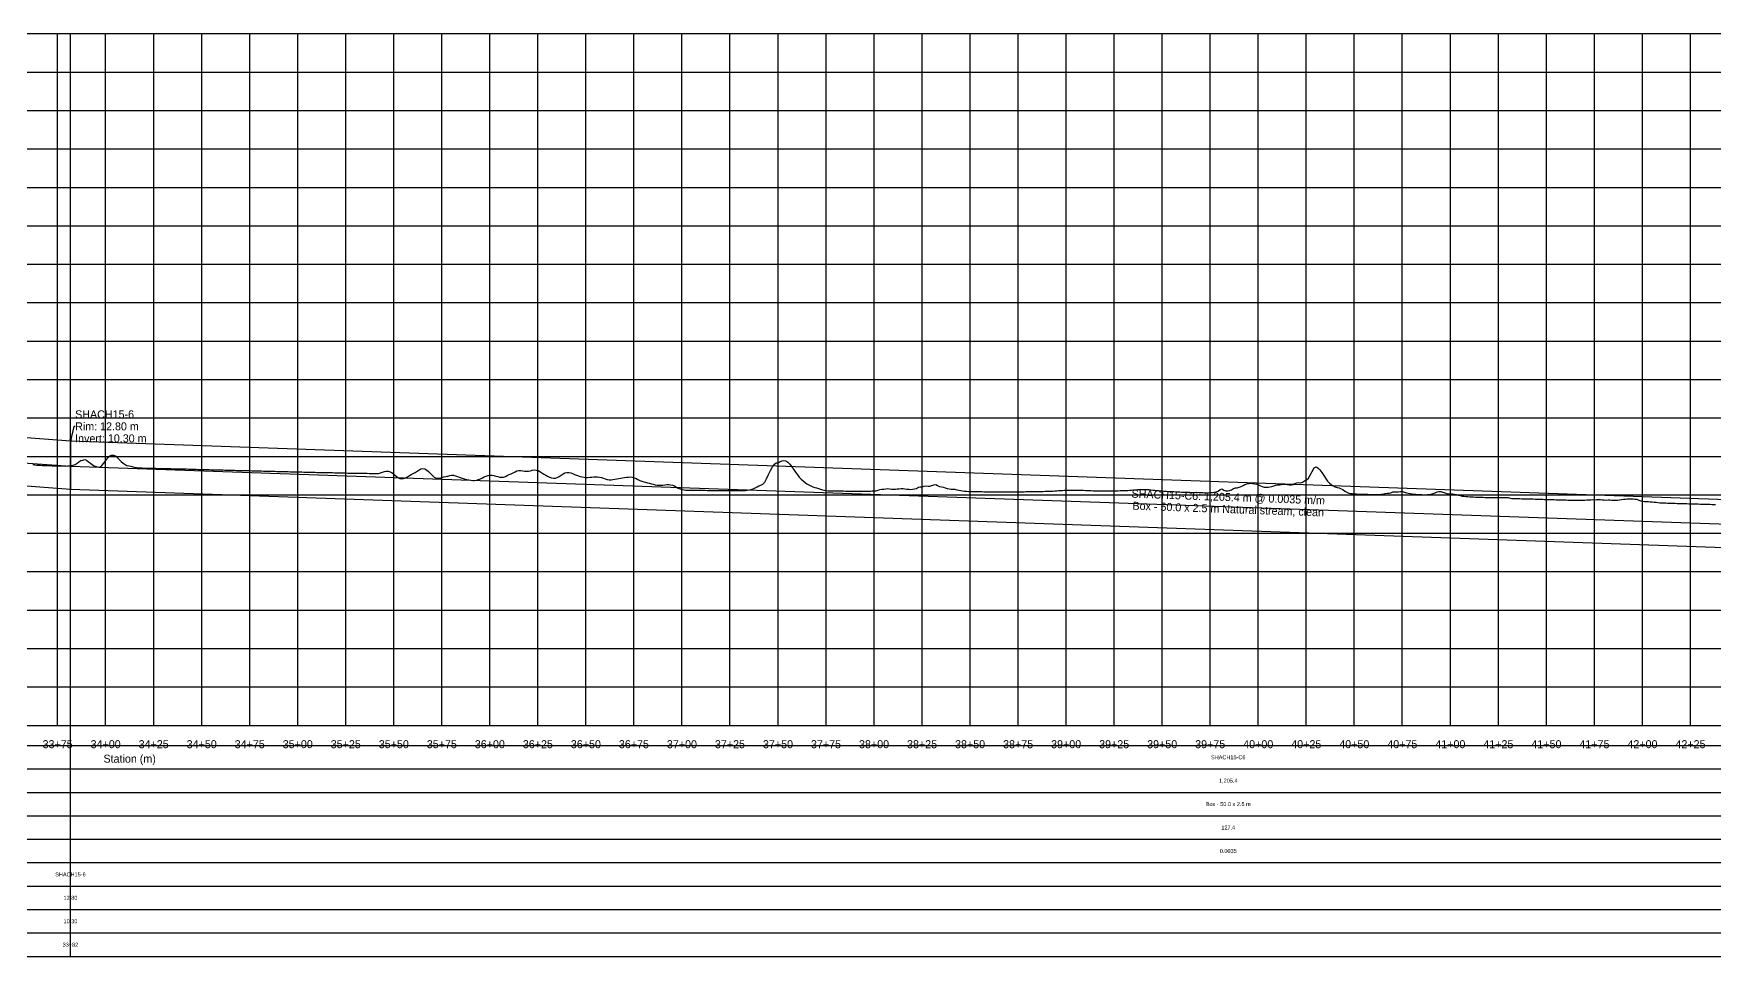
# Model space of a CAD drawing. Extents: x -64 to 6846, y -140 to 342.
# Drawn here: x 3362 to 4237, y -140 to 340 of the extents above; entities that cross this region are included whole.
import ezdxf
from ezdxf.enums import TextEntityAlignment as Align

# ---------------------------------------------------------------- set-up
doc = ezdxf.new("R2010")
doc.units = 0
for name, color, linetype in [('Annotation', 7, 'Continuous'), ('Annotation_Table', 254, 'Continuous'), ('Crown', 7, 'Continuous'), ('Grid', 254, 'Continuous'), ('Grid_Text', 7, 'Continuous'), ('Ground_Elevation', 3, 'Continuous'), ('Hydraulic_Grade', 5, 'Continuous'), ('Invert', 7, 'Continuous'), ('Structure', 7, 'Continuous')]:
    doc.layers.add(name, color=color, linetype=linetype)

msp = doc.modelspace()

# ---------------------------------------------------------------- linework, layer by layer
at = {"layer": 'Annotation', "color": 0}
msp.add_lwpolyline([(3384.12, 135.62), (3383.38, 135.62), (3381.68, 128)], dxfattribs=at)
msp.add_lwpolyline([(3381.68, 128), (3381.48, 128.98), (3382.27, 128.8)], close=True, dxfattribs=at)
at = {"layer": 'Annotation_Table', "color": 254}
for points in [[(3381.68, -140.21), (3381.68, 340)], [(-25, -30.48), (6824.95, -30.48)], [(-25, -42.67), (6824.95, -42.67)], [(-25, -54.86), (6824.95, -54.86)], [(-25, -67.06), (6824.95, -67.06)], [(-25, -79.25), (6824.95, -79.25)], [(-25, -91.44), (6824.95, -91.44)], [(-25, -103.63), (6824.95, -103.63)], [(-25, -115.82), (6824.95, -115.82)], [(-25, -128.02), (6824.95, -128.02)], [(-25, -140.21), (6824.95, -140.21)]]:
    msp.add_lwpolyline(points, dxfattribs=at)
at = {"layer": 'Crown', "color": 0}
for points in [[(2881.68, 165.98), (3381.68, 128)], [(3381.68, 128), (3381.68, 128)], [(3381.68, 128), (4587.09, 85.35)]]:
    msp.add_lwpolyline(points, dxfattribs=at)
at = {"layer": 'Grid', "color": 254}
for points in [[(-25, 340), (6825, 340)], [(3375, -20), (3375, 340)], [(3400, -20), (3400, 340)], [(3425, -20), (3425, 340)], [(3450, -20), (3450, 340)], [(3475, -20), (3475, 340)], [(3500, -20), (3500, 340)], [(3525, -20), (3525, 340)], [(3550, -20), (3550, 340)], [(3575, -20), (3575, 340)], [(3600, -20), (3600, 340)], [(3625, -20), (3625, 340)], [(3650, -20), (3650, 340)], [(3675, -20), (3675, 340)], [(3700, -20), (3700, 340)], [(3725, -20), (3725, 340)], [(3750, -20), (3750, 340)], [(3775, -20), (3775, 340)], [(3800, -20), (3800, 340)], [(3825, -20), (3825, 340)], [(3850, -20), (3850, 340)], [(3875, -20), (3875, 340)], [(3900, -20), (3900, 340)], [(3925, -20), (3925, 340)], [(3950, -20), (3950, 340)], [(3975, -20), (3975, 340)], [(4000, -20), (4000, 340)], [(4025, -20), (4025, 340)], [(4050, -20), (4050, 340)], [(4075, -20), (4075, 340)], [(4100, -20), (4100, 340)], [(4125, -20), (4125, 340)], [(4150, -20), (4150, 340)], [(4175, -20), (4175, 340)], [(4200, -20), (4200, 340)], [(4225, -20), (4225, 340)], [(-25, 320), (6825, 320)], [(-25, 300), (6825, 300)], [(-25, 280), (6825, 280)], [(-25, 260), (6825, 260)], [(-25, 240), (6825, 240)], [(-25, 220), (6825, 220)], [(-25, 200), (6825, 200)], [(-25, 180), (6825, 180)], [(-25, 160), (6825, 160)], [(-25, 140), (6825, 140)], [(-25, 120), (6825, 120)], [(-25, 100), (6825, 100)], [(-25, 80), (6825, 80)], [(-25, 60), (6825, 60)], [(-25, 40), (6825, 40)], [(-25, 20), (6825, 20)], [(-25, 0), (6825, 0)], [(-25, -20), (6825, -20)]]:
    msp.add_lwpolyline(points, dxfattribs=at)
at = {"layer": 'Ground_Elevation', "color": 3}
msp.add_lwpolyline([(3362.09, 115.8), (3363.09, 115.67), (3364.09, 115.49), (3365.09, 115.4), (3366.09, 115.37), (3367.09, 115.31), (3368.09, 115.27), (3369.09, 115.23), (3370.09, 115.2), (3371.09, 115.17), (3372.09, 115.15), (3373.09, 115.13), (3374.09, 115.1), (3375.09, 115.07), (3376.09, 115.05), (3377.09, 115.02), (3378.09, 115), (3379.09, 114.98), (3380.09, 114.99), (3381.09, 115.14), (3382.09, 115.32), (3383.09, 115.46), (3384.09, 115.77), (3385.09, 116.45), (3386.09, 117.23), (3387.09, 117.78), (3388.09, 118.1), (3389.09, 118.32), (3390.09, 117.98), (3391.09, 117.23), (3392.09, 116.41), (3393.09, 115.68), (3394.09, 115.14), (3395.09, 114.67), (3396.09, 114.38), (3397.09, 114.54), (3398.09, 115.26), (3399.09, 116.44), (3400.09, 117.85), (3401.09, 119.23), (3402.09, 120.28), (3403.09, 120.67), (3404.09, 120.69), (3405.09, 120.36), (3406.09, 119.28), (3407.09, 118.34), (3408.09, 117.41), (3409.09, 116.48), (3410.09, 115.83), (3411.09, 115.3), (3412.09, 115.03), (3413.09, 114.84), (3414.09, 114.57), (3415.09, 114.3), (3416.09, 114.18), (3417.09, 114.1), (3418.09, 114.01), (3419.09, 113.98), (3420.09, 113.94), (3421.09, 113.92), (3422.09, 113.9), (3423.09, 113.87), (3424.09, 113.84), (3425.09, 113.82), (3426.09, 113.79), (3427.09, 113.77), (3428.09, 113.74), (3429.09, 113.72), (3430.09, 113.7), (3431.09, 113.67), (3432.09, 113.65), (3433.09, 113.62), (3434.09, 113.61), (3435.09, 113.6), (3436.09, 113.58), (3437.09, 113.55), (3438.09, 113.51), (3439.09, 113.49), (3440.09, 113.47), (3441.09, 113.45), (3442.09, 113.43), (3443.09, 113.41), (3444.09, 113.38), (3445.09, 113.34), (3446.09, 113.3), (3447.09, 113.27), (3448.09, 113.24), (3449.09, 113.21), (3450.09, 113.19), (3451.09, 113.17), (3452.09, 113.14), (3453.09, 113.11), (3454.09, 113.09), (3455.09, 113.06), (3456.09, 113.04), (3457.09, 113.02), (3458.09, 112.99), (3459.09, 112.96), (3460.09, 112.94), (3461.09, 112.91), (3462.09, 112.89), (3463.09, 112.86), (3464.09, 112.84), (3465.09, 112.81), (3466.09, 112.79), (3467.09, 112.76), (3468.09, 112.73), (3469.09, 112.71), (3470.09, 112.68), (3471.09, 112.66), (3472.09, 112.64), (3473.09, 112.61), (3474.09, 112.58), (3475.09, 112.56), (3476.09, 112.53), (3477.09, 112.51), (3478.09, 112.48), (3479.09, 112.46), (3480.09, 112.43), (3481.09, 112.4), (3482.09, 112.38), (3483.09, 112.35), (3484.09, 112.33), (3485.09, 112.31), (3486.09, 112.28), (3487.09, 112.25), (3488.09, 112.23), (3489.09, 112.2), (3490.09, 112.17), (3491.09, 112.15), (3492.09, 112.12), (3493.09, 112.12), (3494.09, 112.08), (3495.09, 112.05), (3496.09, 112.03), (3497.09, 112), (3498.09, 111.97), (3499.09, 111.95), (3500.09, 111.92), (3501.09, 111.89), (3502.09, 111.87), (3503.09, 111.85), (3504.09, 111.82), (3505.09, 111.8), (3506.09, 111.77), (3507.09, 111.75), (3508.09, 111.72), (3509.09, 111.7), (3510.09, 111.69), (3511.09, 111.67), (3512.09, 111.68), (3513.09, 111.64), (3514.09, 111.65), (3515.09, 111.62), (3516.09, 111.63), (3517.09, 111.6), (3518.09, 111.57), (3519.09, 111.51), (3520.09, 111.47), (3521.09, 111.44), (3522.09, 111.42), (3523.09, 111.41), (3524.09, 111.39), (3525.09, 111.36), (3526.09, 111.33), (3527.09, 111.33), (3528.09, 111.32), (3529.09, 111.32), (3530.09, 111.31), (3531.09, 111.33), (3532.09, 111.32), (3533.09, 111.28), (3534.09, 111.25), (3535.09, 111.23), (3536.09, 111.2), (3537.09, 111.15), (3538.09, 111.08), (3539.09, 111.05), (3540.09, 111.03), (3541.09, 111.08), (3542.09, 111.17), (3543.09, 111.41), (3544.09, 111.84), (3545.09, 112.14), (3546.09, 112.29), (3547.09, 112.24), (3548.09, 111.98), (3549.09, 111.47), (3550.09, 110.74), (3551.09, 109.86), (3552.09, 109.07), (3553.09, 108.52), (3554.09, 108.38), (3555.09, 108.51), (3556.09, 108.89), (3557.09, 109.38), (3558.09, 109.97), (3559.09, 110.52), (3560.09, 111.09), (3561.09, 111.64), (3562.09, 112.27), (3563.09, 112.9), (3564.09, 113.46), (3565.09, 113.7), (3566.09, 113.57), (3567.09, 112.98), (3568.09, 112.16), (3569.09, 111.12), (3570.09, 110.05), (3571.09, 109.18), (3572.09, 108.65), (3573.09, 108.57), (3574.09, 108.69), (3575.09, 109.01), (3576.09, 109.29), (3577.09, 109.54), (3578.09, 109.77), (3579.09, 110.04), (3580.09, 110.23), (3581.09, 110.19), (3582.09, 109.95), (3583.09, 109.52), (3584.09, 109.11), (3585.09, 108.78), (3586.09, 108.43), (3587.09, 108.12), (3588.09, 107.91), (3589.09, 107.71), (3590.09, 107.57), (3591.09, 107.5), (3592.09, 107.48), (3593.09, 107.6), (3594.09, 107.88), (3595.09, 108.29), (3596.09, 108.81), (3597.09, 109.35), (3598.09, 109.78), (3599.09, 110.05), (3600.09, 110.18), (3601.09, 110.17), (3602.09, 110.03), (3603.09, 109.77), (3604.09, 109.48), (3605.09, 109.23), (3606.09, 109.12), (3607.09, 109.21), (3608.09, 109.51), (3609.09, 109.99), (3610.09, 110.49), (3611.09, 110.99), (3612.09, 111.5), (3613.09, 112.02), (3614.09, 112.41), (3615.09, 112.62), (3616.09, 112.64), (3617.09, 112.52), (3618.09, 112.36), (3619.09, 112.27), (3620.09, 112.34), (3621.09, 112.54), (3622.09, 112.78), (3623.09, 112.93), (3624.09, 112.88), (3625.09, 112.6), (3626.09, 112.11), (3627.09, 111.46), (3628.09, 110.79), (3629.09, 110.16), (3630.09, 109.62), (3631.09, 109.17), (3632.09, 108.84), (3633.09, 108.67), (3634.09, 108.68), (3635.09, 108.94), (3636.09, 109.47), (3637.09, 110.19), (3638.09, 110.86), (3639.09, 111.36), (3640.09, 111.63), (3641.09, 111.66), (3642.09, 111.43), (3643.09, 111), (3644.09, 110.54), (3645.09, 110.16), (3646.09, 109.86), (3647.09, 109.58), (3648.09, 109.33), (3649.09, 109.15), (3650.09, 109.06), (3651.09, 109.06), (3652.09, 109.1), (3653.09, 109.2), (3654.09, 109.3), (3655.09, 109.37), (3656.09, 109.31), (3657.09, 109.16), (3658.09, 108.97), (3659.09, 108.7), (3660.09, 108.36), (3661.09, 108.04), (3662.09, 107.85), (3663.09, 107.82), (3664.09, 107.93), (3665.09, 108.08), (3666.09, 108.27), (3667.09, 108.51), (3668.09, 108.71), (3669.09, 108.84), (3670.09, 108.92), (3671.09, 109.09), (3672.09, 109.26), (3673.09, 109.33), (3674.09, 109.17), (3675.09, 108.83), (3676.09, 108.4), (3677.09, 107.94), (3678.09, 107.52), (3679.09, 107.16), (3680.09, 106.83), (3681.09, 106.53), (3682.09, 106.25), (3683.09, 105.99), (3684.09, 105.72), (3685.09, 105.45), (3686.09, 105.2), (3687.09, 105.01), (3688.09, 104.94), (3689.09, 104.96), (3690.09, 105.05), (3691.09, 105.19), (3692.09, 105.3), (3693.09, 105.34), (3694.09, 105.25), (3695.09, 105.01), (3696.09, 104.58), (3697.09, 104.04), (3698.09, 103.49), (3699.09, 103.04), (3700.09, 102.73), (3701.09, 102.54), (3702.09, 102.43), (3703.09, 102.41), (3704.09, 102.38), (3705.09, 102.36), (3706.09, 102.35), (3707.09, 102.35), (3708.09, 102.34), (3709.09, 102.34), (3710.09, 102.33), (3711.09, 102.33), (3712.09, 102.33), (3713.09, 102.32), (3714.09, 102.32), (3715.09, 102.31), (3716.09, 102.31), (3717.09, 102.3), (3718.09, 102.3), (3719.09, 102.29), (3720.09, 102.29), (3721.09, 102.28), (3722.09, 102.28), (3723.09, 102.27), (3724.09, 102.27), (3725.09, 102.26), (3726.09, 102.26), (3727.09, 102.25), (3728.09, 102.25), (3729.09, 102.27), (3730.09, 102.27), (3731.09, 102.28), (3732.09, 102.27), (3733.09, 102.32), (3734.09, 102.42), (3735.09, 102.62), (3736.09, 102.77), (3737.09, 103.03), (3738.09, 103.63), (3739.09, 104.18), (3740.09, 104.58), (3741.09, 105.02), (3742.09, 105.58), (3743.09, 106.51), (3744.09, 108.32), (3745.09, 110.6), (3746.09, 112.64), (3747.09, 114.57), (3748.09, 115.91), (3749.09, 116.6), (3750.09, 116.6), (3751.09, 117.39), (3752.09, 117.7), (3753.09, 117.89), (3754.09, 117.67), (3755.09, 117.01), (3756.09, 116), (3757.09, 114.77), (3758.09, 113.36), (3759.09, 111.84), (3760.09, 110.39), (3761.09, 109.2), (3762.09, 108.15), (3763.09, 107.3), (3764.09, 106.39), (3765.09, 105.71), (3766.09, 105.18), (3767.09, 104.67), (3768.09, 104.12), (3769.09, 103.78), (3770.09, 103.65), (3771.09, 103.31), (3772.09, 102.89), (3773.09, 102.58), (3774.09, 102.39), (3775.09, 102.3), (3776.09, 102.15), (3777.09, 102.08), (3778.09, 102.05), (3779.09, 102.03), (3780.09, 102.02), (3781.09, 102), (3782.09, 101.99), (3783.09, 101.99), (3784.09, 101.98), (3785.09, 101.97), (3786.09, 101.97), (3787.09, 101.96), (3788.09, 101.96), (3789.09, 101.95), (3790.09, 101.95), (3791.09, 101.95), (3792.09, 101.94), (3793.09, 101.94), (3794.09, 101.93), (3795.09, 101.93), (3796.09, 101.93), (3797.09, 101.94), (3798.09, 101.97), (3799.09, 102.02), (3800.09, 102.08), (3801.09, 102.13), (3802.09, 102.45), (3803.09, 102.74), (3804.09, 103.01), (3805.09, 102.91), (3806.09, 103.04), (3807.09, 103.21), (3808.09, 103.06), (3809.09, 102.89), (3810.09, 102.92), (3811.09, 102.97), (3812.09, 103.03), (3813.09, 103.11), (3814.09, 103.21), (3815.09, 103.24), (3816.09, 103.05), (3817.09, 103.01), (3818.09, 102.92), (3819.09, 102.84), (3820.09, 102.96), (3821.09, 103.04), (3822.09, 103.3), (3823.09, 103.98), (3824.09, 104.11), (3825.09, 104.16), (3826.09, 104.44), (3827.09, 104.66), (3828.09, 104.57), (3829.09, 104.5), (3830.09, 104.84), (3831.09, 105.22), (3832.09, 105.4), (3833.09, 104.89), (3834.09, 104.26), (3835.09, 104.11), (3836.09, 103.95), (3837.09, 103.7), (3838.09, 103.31), (3839.09, 103.04), (3840.09, 103.01), (3841.09, 102.98), (3842.09, 102.88), (3843.09, 102.62), (3844.09, 102.41), (3845.09, 102.24), (3846.09, 102.07), (3847.09, 101.93), (3848.09, 101.83), (3849.09, 101.74), (3850.09, 101.7), (3851.09, 101.68), (3852.09, 101.67), (3853.09, 101.66), (3854.09, 101.65), (3855.09, 101.64), (3856.09, 101.64), (3857.09, 101.63), (3858.09, 101.63), (3859.09, 101.62), (3860.09, 101.62), (3861.09, 101.61), (3862.09, 101.61), (3863.09, 101.6), (3864.09, 101.6), (3865.09, 101.59), (3866.09, 101.59), (3867.09, 101.58), (3868.09, 101.58), (3869.09, 101.57), (3870.09, 101.58), (3871.09, 101.57), (3872.09, 101.57), (3873.09, 101.57), (3874.09, 101.56), (3875.09, 101.55), (3876.09, 101.53), (3877.09, 101.54), (3878.09, 101.58), (3879.09, 101.65), (3880.09, 101.72), (3881.09, 101.75), (3882.09, 101.72), (3883.09, 101.74), (3884.09, 101.72), (3885.09, 101.73), (3886.09, 101.74), (3887.09, 101.75), (3888.09, 101.78), (3889.09, 101.82), (3890.09, 101.87), (3891.09, 101.91), (3892.09, 101.93), (3893.09, 101.97), (3894.09, 102.04), (3895.09, 102.14), (3896.09, 102.23), (3897.09, 102.29), (3898.09, 102.32), (3899.09, 102.33), (3900.09, 102.33), (3901.09, 102.33), (3902.09, 102.34), (3903.09, 102.36), (3904.09, 102.38), (3905.09, 102.39), (3906.09, 102.4), (3907.09, 102.39), (3908.09, 102.36), (3909.09, 102.33), (3910.09, 102.28), (3911.09, 102.23), (3912.09, 102.19), (3913.09, 102.17), (3914.09, 102.15), (3915.09, 102.15), (3916.09, 102.14), (3917.09, 102.13), (3918.09, 102.12), (3919.09, 102.12), (3920.09, 102.11), (3921.09, 102.11), (3922.09, 102.11), (3923.09, 102.11), (3924.09, 102.11), (3925.09, 102.12), (3926.09, 102.13), (3927.09, 102.15), (3928.09, 102.17), (3929.09, 102.18), (3930.09, 102.21), (3931.09, 102.25), (3932.09, 102.29), (3933.09, 102.35), (3934.09, 102.42), (3935.09, 102.5), (3936.09, 102.59), (3937.09, 102.68), (3938.09, 102.75), (3939.09, 102.8), (3940.09, 102.82), (3941.09, 102.8), (3942.09, 102.75), (3943.09, 102.68), (3944.09, 102.59), (3945.09, 102.49), (3946.09, 102.37), (3947.09, 102.26), (3948.09, 102.16), (3949.09, 102.06), (3950.09, 101.98), (3951.09, 101.89), (3952.09, 101.83), (3953.09, 101.78), (3954.09, 101.74), (3955.09, 101.7), (3956.09, 101.66), (3957.09, 101.61), (3958.09, 101.54), (3959.09, 101.46), (3960.09, 101.4), (3961.09, 101.38), (3962.09, 101.38), (3963.09, 101.32), (3964.09, 101.25), (3965.09, 101.22), (3966.09, 101.26), (3967.09, 101.28), (3968.09, 101.32), (3969.09, 101.2), (3970.09, 101.14), (3971.09, 101.13), (3972.09, 101.11), (3973.09, 101.11), (3974.09, 101.1), (3975.09, 101.14), (3976.09, 101.25), (3977.09, 101.38), (3978.09, 101.49), (3979.09, 101.91), (3980.09, 102.81), (3981.09, 103.19), (3982.09, 102.47), (3983.09, 102.14), (3984.09, 102.13), (3985.09, 102.17), (3986.09, 102.61), (3987.09, 103.2), (3988.09, 103.54), (3989.09, 103.7), (3990.09, 103.92), (3991.09, 104.33), (3992.09, 104.86), (3993.09, 105.35), (3994.09, 105.7), (3995.09, 105.91), (3996.09, 105.97), (3997.09, 105.91), (3998.09, 105.74), (3999.09, 105.48), (4000.09, 105.11), (4001.09, 104.69), (4002.09, 104.31), (4003.09, 104.03), (4004.09, 103.9), (4005.09, 103.9), (4006.09, 104.07), (4007.09, 104.37), (4008.09, 104.73), (4009.09, 105), (4010.09, 105.12), (4011.09, 105.23), (4012.09, 105.38), (4013.09, 105.5), (4014.09, 105.45), (4015.09, 105.3), (4016.09, 105.18), (4017.09, 105.19), (4018.09, 105.42), (4019.09, 105.84), (4020.09, 106.26), (4021.09, 106.38), (4022.09, 106.31), (4023.09, 106.63), (4024.09, 107.23), (4025.09, 107.75), (4026.09, 108.72), (4027.09, 110.27), (4028.09, 112.18), (4029.09, 113.98), (4030.09, 114.52), (4031.09, 114.02), (4032.09, 113.01), (4033.09, 111.65), (4034.09, 110.13), (4035.09, 108.6), (4036.09, 107.17), (4037.09, 106.02), (4038.09, 105.25), (4039.09, 104.67), (4040.09, 104.23), (4041.09, 103.83), (4042.09, 103.55), (4043.09, 103.14), (4044.09, 102.72), (4045.09, 101.81), (4046.09, 101.32), (4047.09, 100.93), (4048.09, 100.69), (4049.09, 100.64), (4050.09, 100.52), (4051.09, 100.45), (4052.09, 100.41), (4053.09, 100.38), (4054.09, 100.35), (4055.09, 100.33), (4056.09, 100.3), (4057.09, 100.27), (4058.09, 100.24), (4059.09, 100.21), (4060.09, 100.19), (4061.09, 100.19), (4062.09, 100.21), (4063.09, 100.19), (4064.09, 100.28), (4065.09, 100.38), (4066.09, 100.71), (4067.09, 100.78), (4068.09, 100.85), (4069.09, 101.11), (4070.09, 101.5), (4071.09, 101.62), (4072.09, 101.51), (4073.09, 101.5), (4074.09, 101.66), (4075.09, 101.69), (4076.09, 101.44), (4077.09, 101.08), (4078.09, 100.8), (4079.09, 100.61), (4080.09, 100.49), (4081.09, 100.39), (4082.09, 100.31), (4083.09, 100.23), (4084.09, 100.15), (4085.09, 100.09), (4086.09, 100.05), (4087.09, 100.03), (4088.09, 100.07), (4089.09, 100.18), (4090.09, 100.39), (4091.09, 100.7), (4092.09, 101.09), (4093.09, 101.51), (4094.09, 101.76), (4095.09, 101.67), (4096.09, 101.32), (4097.09, 100.96), (4098.09, 100.7), (4099.09, 100.57), (4100.09, 100.53), (4101.09, 100.5), (4102.09, 100.4), (4103.09, 100.16), (4104.09, 99.85), (4105.09, 99.57), (4106.09, 99.35), (4107.09, 99.22), (4108.09, 99.13), (4109.09, 99.05), (4110.09, 98.98), (4111.09, 98.93), (4112.09, 98.89), (4113.09, 98.85), (4114.09, 98.82), (4115.09, 98.79), (4116.09, 98.75), (4117.09, 98.7), (4118.09, 98.67), (4119.09, 98.64), (4120.09, 98.62), (4121.09, 98.61), (4122.09, 98.6), (4123.09, 98.6), (4124.09, 98.62), (4125.09, 98.62), (4126.09, 98.58), (4127.09, 98.55), (4128.09, 98.62), (4129.09, 98.67), (4130.09, 98.63), (4131.09, 98.3), (4132.09, 98.16), (4133.09, 98.1), (4134.09, 98.07), (4135.09, 98.04), (4136.09, 98.02), (4137.09, 97.98), (4138.09, 97.96), (4139.09, 97.92), (4140.09, 97.9), (4141.09, 97.88), (4142.09, 97.86), (4143.09, 97.82), (4144.09, 97.78), (4145.09, 97.75), (4146.09, 97.71), (4147.09, 97.68), (4148.09, 97.66), (4149.09, 97.62), (4150.09, 97.59), (4151.09, 97.56), (4152.09, 97.53), (4153.09, 97.5), (4154.09, 97.47), (4155.09, 97.44), (4156.09, 97.42), (4157.09, 97.39), (4158.09, 97.36), (4159.09, 97.33), (4160.09, 97.3), (4161.09, 97.27), (4162.09, 97.24), (4163.09, 97.22), (4164.09, 97.19), (4165.09, 97.19), (4166.09, 97.18), (4167.09, 97.19), (4168.09, 97.23), (4169.09, 97.25), (4170.09, 97.28), (4171.09, 97.35), (4172.09, 97.45), (4173.09, 97.45), (4174.09, 97.47), (4175.09, 97.4), (4176.09, 97.51), (4177.09, 97.55), (4178.09, 97.61), (4179.09, 97.44), (4180.09, 97.37), (4181.09, 97.29), (4182.09, 97.35), (4183.09, 97.32), (4184.09, 97.25), (4185.09, 97.14), (4186.09, 97.16), (4187.09, 97.21), (4188.09, 97.37), (4189.09, 97.57), (4190.09, 97.73), (4191.09, 97.81), (4192.09, 97.9), (4193.09, 97.95), (4194.09, 97.92), (4195.09, 97.86), (4196.09, 97.81), (4197.09, 97.78), (4198.09, 97.26), (4199.09, 96.83), (4200.09, 96.64), (4201.09, 96.52), (4202.09, 96.48), (4203.09, 96.47), (4204.09, 96.33), (4205.09, 96.27), (4206.09, 96.17), (4207.09, 96.1), (4208.09, 95.97), (4209.09, 95.9), (4210.09, 95.84), (4211.09, 95.79), (4212.09, 95.75), (4213.09, 95.71), (4214.09, 95.67), (4215.09, 95.64), (4216.09, 95.61), (4217.09, 95.58), (4218.09, 95.55), (4219.09, 95.52), (4220.09, 95.49), (4221.09, 95.46), (4222.09, 95.42), (4223.09, 95.39), (4224.09, 95.36), (4225.09, 95.33), (4226.09, 95.29), (4227.09, 95.27), (4228.09, 95.24), (4229.09, 95.22), (4230.09, 95.19), (4231.09, 95.16), (4232.09, 95.13), (4233.09, 95.1), (4234.09, 95.07), (4235.09, 95.04), (4236.09, 95.01), (4237.09, 94.98), (4238.09, 94.96)], dxfattribs=at)
at = {"layer": 'Hydraulic_Grade', "color": 5}
for points in [[(2881.68, 150.36), (3381.68, 114.84)], [(3381.68, 114.84), (3381.68, 114.84)], [(3381.68, 114.84), (4587.09, 72.73)]]:
    msp.add_lwpolyline(points, dxfattribs=at)
at = {"layer": 'Invert', "color": 0}
for points in [[(2881.68, 140.98), (3381.68, 103)], [(3381.68, 103), (3381.68, 103)], [(3381.68, 103), (4587.09, 60.35)]]:
    msp.add_lwpolyline(points, dxfattribs=at)
at = {"layer": 'Structure', "color": 0}
msp.add_lwpolyline([(3381.68, 128), (3381.68, 103)], dxfattribs=at)
msp.add_lwpolyline([(3381.68, 128), (3381.68, 103)], dxfattribs=at)

# ---------------------------------------------------------------- texts
at = {"layer": 'Annotation', "color": 0}
for s, height, p in [('SHACH15-6', 4.167, (3384.12, 141.87)), ('Rim: 12.80 m', 4.1667, (3384.12, 135.62)), ('Invert: 10.30 m', 4.1667, (3384.12, 129.37))]:
    msp.add_text(s, height=height, dxfattribs=at).set_placement(p, align=Align.MIDDLE_LEFT)
for s, p in [('SHACH15-C6: 1,205.4 m @ 0.0035 m/m', (3984.38, 98.82)), ('Box - 50.0 x 2.5 m Natural stream, clean', (3984.38, 92.57))]:
    msp.add_text(s, height=4.1667, rotation=357.9736, dxfattribs=at).set_placement(p, align=Align.MIDDLE_CENTER)
at = {"layer": 'Annotation_Table', "color": 0}
for s, height, p in [('SHACH15-C6', 2.083, (3984.38, -36.58)), ('1,205.4', 2.083, (3984.38, -48.77)), ('Box - 50.0 x 2.5 m', 2.0833, (3984.38, -60.96)), ('127.4', 2.083, (3984.38, -73.15)), ('0.0035', 2.083, (3984.38, -85.34)), ('SHACH15-6', 2.083, (3381.68, -97.54)), ('12.80', 2.083, (3381.68, -109.73)), ('10.30', 2.083, (3381.68, -121.92)), ('33+82', 2.083, (3381.68, -134.11))]:
    msp.add_text(s, height=height, dxfattribs=at).set_placement(p, align=Align.MIDDLE_CENTER)
at = {"layer": 'Grid_Text', "color": 0}
for s, height, p in [('33+75', 4.167, (3375, -27.7)), ('34+00', 4.167, (3400, -27.7)), ('34+25', 4.167, (3425, -27.7)), ('34+50', 4.167, (3450, -27.7)), ('34+75', 4.167, (3475, -27.7)), ('35+00', 4.167, (3500, -27.7)), ('35+25', 4.167, (3525, -27.7)), ('35+50', 4.167, (3550, -27.7)), ('35+75', 4.167, (3575, -27.7)), ('36+00', 4.167, (3600, -27.7)), ('36+25', 4.167, (3625, -27.7)), ('36+50', 4.167, (3650, -27.7)), ('36+75', 4.167, (3675, -27.7)), ('37+00', 4.167, (3700, -27.7)), ('37+25', 4.167, (3725, -27.7)), ('37+50', 4.167, (3750, -27.7)), ('37+75', 4.167, (3775, -27.7)), ('38+00', 4.167, (3800, -27.7)), ('38+25', 4.167, (3825, -27.7)), ('38+50', 4.167, (3850, -27.7)), ('38+75', 4.167, (3875, -27.7)), ('39+00', 4.167, (3900, -27.7)), ('39+25', 4.167, (3925, -27.7)), ('39+50', 4.167, (3950, -27.7)), ('39+75', 4.167, (3975, -27.7)), ('40+00', 4.167, (4000, -27.7)), ('40+25', 4.167, (4025, -27.7)), ('40+50', 4.167, (4050, -27.7)), ('40+75', 4.167, (4075, -27.7)), ('41+00', 4.167, (4100, -27.7)), ('41+25', 4.167, (4125, -27.7)), ('41+50', 4.167, (4150, -27.7)), ('41+75', 4.167, (4175, -27.7)), ('42+00', 4.167, (4200, -27.7)), ('42+25', 4.167, (4225, -27.7)), ('Station (m)', 4.1667, (3412.5, -35.24))]:
    msp.add_text(s, height=height, dxfattribs=at).set_placement(p, align=Align.TOP_CENTER)

doc.saveas('drawing.dxf')
